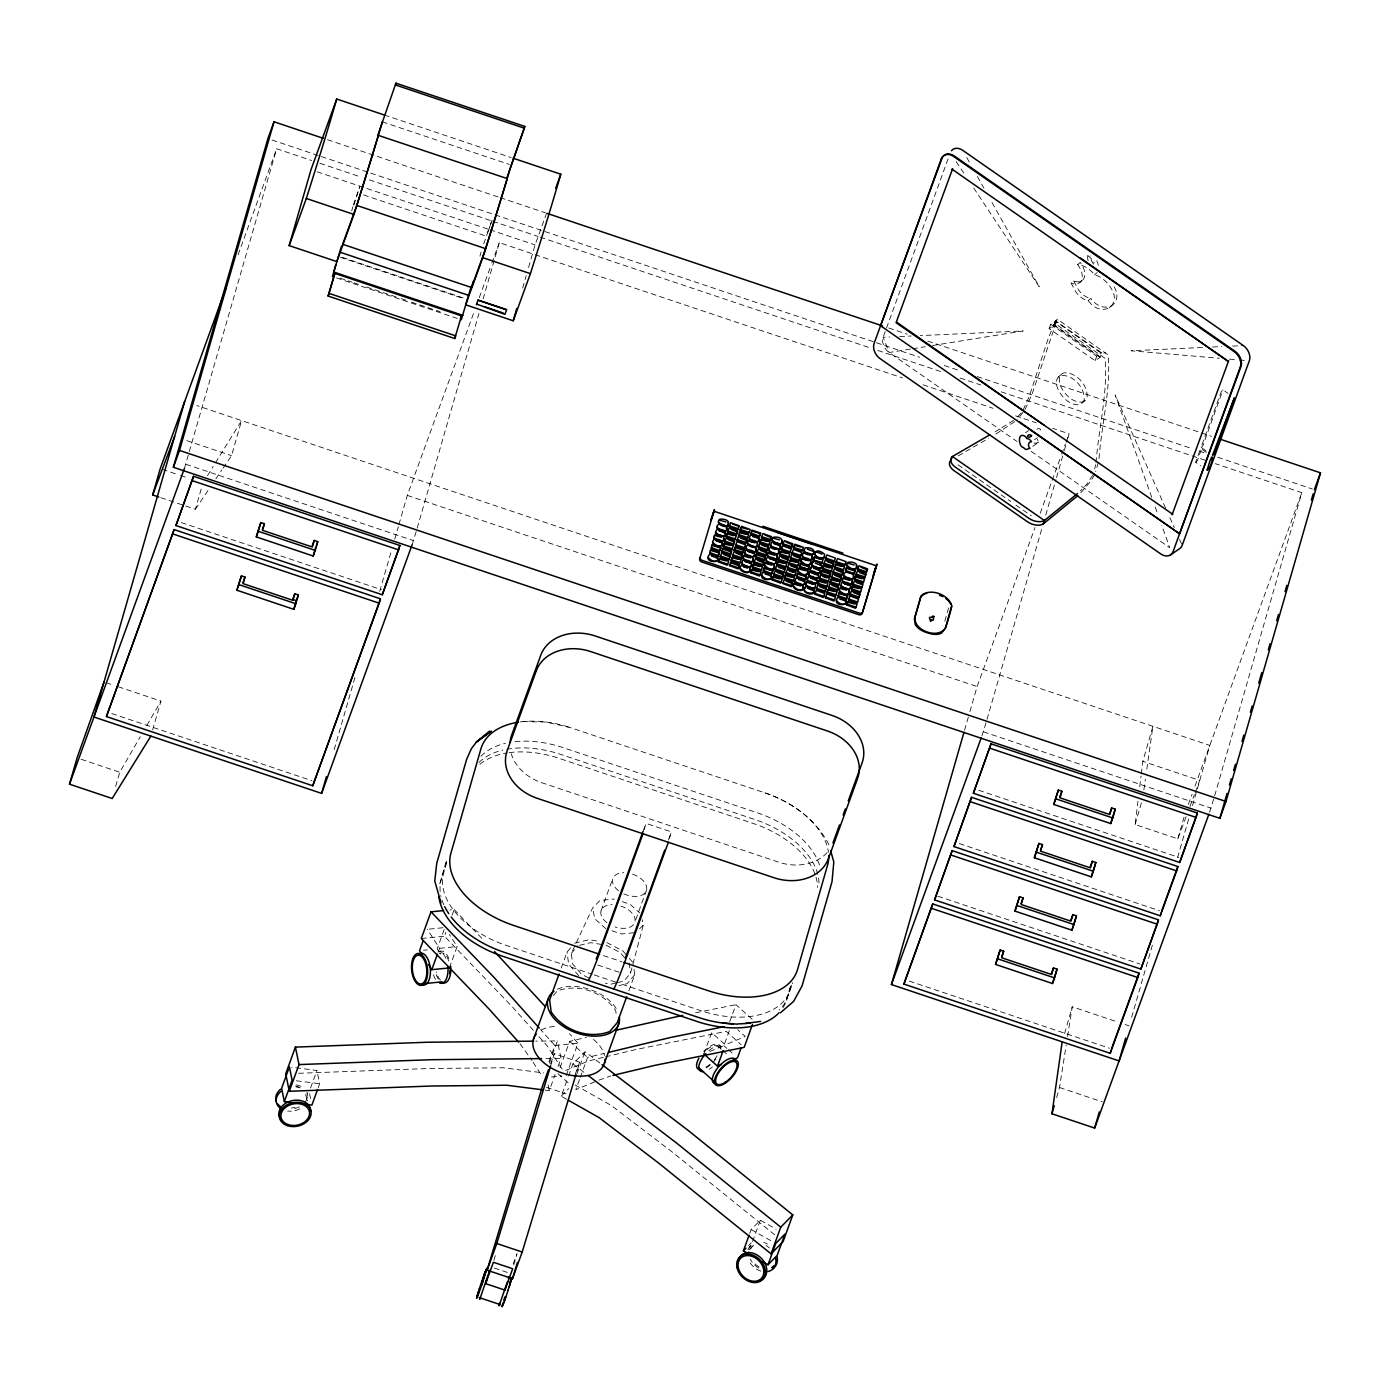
<?xml version="1.0" encoding="UTF-8"?>
<svg xmlns="http://www.w3.org/2000/svg" width="1390" height="1390" viewBox="0 0 1390 1390"><rect width="100%" height="100%" fill="white"/><g stroke="black" fill="none" stroke-linecap="round" stroke-linejoin="round"><path stroke-width="0.75" stroke-dasharray="5 3.75" d="M1206.051 450.933L1201.082 447.163L1221.254 391.65L1222.87 389.843L1227.909 393.318M1186.139 816.695L1177.817 838.848L1135.126 824.531L1137.958 801.37M1139.748 786.618L1141.034 776.089M1141.294 773.987L1142.841 761.355L1152.901 726.31L1146.594 770.755M1095.998 462.575C1098.83 427.964 1107.795 393.005 1105.189 358.377L1054.593 323.175L1048.216 338.448L1029.278 396.376L1023.248 409.737M1143.883 789.798L1145.395 779.217M1099.021 458.561C1101.592 424.124 1111.01 389.374 1108.125 354.884L1057.303 319.214L1055.496 321.333L1101.505 353.338L1105.606 352.817M1056.609 1097.596L1059.51 1087.501L1066.217 1045.019M1067.555 1036.523L1072.246 1006.794L1116.969 1021.789M1094.764 468.882L1095.598 464.677M1098.256 462.557L1095.685 471.523M617.507 982.643L623.884 981.131L630.469 973.348L643.327 924.993L642.215 919.607M184.453 468.361L276.662 148.765L311.655 160.51M115.665 786.375L119.749 772.232L140.338 736.648M160.806 497.672L195.364 509.261L201.759 487.039M152.639 729.924L160.945 701.081L116.221 686.069M223.078 468.152L231.522 455.625L241.599 420.597L214.286 464.642M351.67 210.898L352.852 206.763M353.894 205.234L359.61 186.955M334.191 749.627L355.162 676.687M379.731 591.254L391.129 551.656M394.725 539.146L398.322 526.654M398.913 524.569L407.305 495.396L474.077 311.951M479.915 256.177L481.096 252.059M412.118 544.724L416.6 530.233M417.191 528.148L478.924 313.514M483.112 298.919L499.288 242.659L902.492 377.924M522.675 287.973L526.219 275.672M528.582 267.471L535.063 244.918L547.556 210.568M439.761 883.797L446.346 860.897M446.607 861.053L441.221 879.801A80.307 48.667 20 0 0 440.178 891.459M446.659 862.651L443.671 873.059A80.307 48.667 20 0 0 506.29 945.426L592.262 974.268M493.936 1260.4L495.552 1254.788M513.761 1265.004L516.993 1253.763L512.58 1265.456M644.196 829.622L645.985 823.366L671.353 831.88L668.955 840.203M782.9 1007.837A80.307 48.667 20 0 0 786.41 1000.088L790.007 987.595M790.754 986.031L787.869 996.091A80.307 48.667 20 0 1 779.147 1010.113M791.518 985.18L790.319 989.35A80.307 48.667 20 0 1 700.751 1010.652L620.913 983.877M944.8 621.156L948.866 607.048M964.538 730.306L969.334 713.643M969.942 711.558L977.118 686.556L1034.994 527.574M981.931 735.883L986.414 721.393M987.022 719.308L1042.152 527.592M1045.749 515.082L1055.931 479.654M1056.522 477.569L1063.715 452.567M1064.323 450.482L1067.312 440.074M1067.92 437.989L1069.119 433.819L1052.664 428.294M1064.549 1033.587L1072.246 1006.794M1135.126 824.531L1141.52 802.308M1177.817 838.848L1184.21 816.625M1131.634 1017.324L1153.109 942.611M1177.591 857.491L1188.937 818.05M1192.516 805.609L1209.821 745.405L196.876 405.585M1209.595 812.264L1214.061 797.808M1214.669 795.74L1301.804 492.668L1215.347 463.669M550.579 1066.043L554.297 1053.69L579.665 1062.203L575.947 1074.557M353.442 204.712L359.906 186.295M483.72 243.841L491.626 221.34M238.09 254.752L276.662 148.765M487.734 232.147L492.06 220.246M479.255 297.686L491.139 265.073M491.869 263.04L499.288 242.659M310.578 1087.936L316.937 1070.474L291.518 1067.225M318.258 1087.623L319.665 1083.748L316.937 1070.474M444.209 929.476L437.138 948.884L440.474 954.079M438.128 952.219L439.535 948.345L427.321 929.302M533.343 1030.355L512.25 1006.76L444.435 936.2L445.825 932.377M452.063 915.228L454.148 909.512L449.943 909.946M449.352 967.927L457.119 946.59L449.352 934.462M561.247 968.031L567.068 952.081L570.821 947.632M601.053 910.815L612.677 878.88M548.981 1061.665L554.853 1045.523L540.675 1029.643M549.363 1063.107L557.442 1040.902L535.828 1041.127M550.631 1063.784L554.297 1053.69M643.031 831.463L645.985 823.366M545.036 1090.125L549.276 1090.664L555.149 1074.522M558.085 1066.46L561.039 1058.381L557.442 1040.902M560.118 1067.59L569.657 1041.371L586.319 1037.357M566.251 1075.478L577.997 1043.195L569.483 1033.673M566.634 1099.264L561.212 1096.189L567.832 1078.032M568.562 1076.016L572.958 1063.906L585.016 1051.657L600.358 1063.367M575.251 1074.296L579.665 1062.203M576.937 1073.844L585.016 1051.657M646.489 890.226L634.865 922.161A17.844 10.807 20 0 0 620.948 906.089M579.491 1079.596L575.825 1089.69L597.022 1080.916M580.238 1077.58L587.57 1057.408L604.25 1053.411M668.399 839.977L671.353 831.88M628.888 990.723L634.709 974.772L633.423 964.816M948.102 158.877L883.154 337.266A11.832 8.618 55.8 0 0 889.148 352.504L1017.028 441.481M703.879 1053.95L711.645 1032.614L725.267 1044.811L745.249 1036.523L737.69 1029.747M729.698 1021.806L735.936 1004.657L752.372 1019.374M709.873 1051.466L723.86 1045.68L729.507 1030.146M786.41 1000.088L792.734 982.713M1049.12 328.648L1050.736 324.235L1055.653 320.899L1101.662 352.904L1100.046 357.317L1095.129 360.67L1049.12 328.648L1054.054 325.312L1055.653 320.899M749.749 1233.399L751.156 1229.524L760.313 1220.211L776.124 1229.16M752.546 1241.548L760.313 1220.211M1095.129 360.67L1096.745 356.24L1101.662 352.904M1040.189 513.31L1060.952 456.233M1061.699 454.2L1065.4 444.001M1066.147 441.968L1069.119 433.819M1188.346 804.428L1192.047 794.263M1195 786.115L1301.804 492.668M1189.909 806.617L1194.462 794.541M1195.209 792.526L1199.744 780.433L1142.841 761.355M588.596 977.935L581.541 974.234L572.628 963.93L571.29 953.488L592.592 907.983L600.08 900.425L614.397 899.017M1055.01 323.175L1054.211 324.86L1100.22 356.882L1103.312 356.778M1092.592 475.363L1086.737 484.293L1080.395 490.913M1082.567 402.961L1084.217 399.66C1084.808 387.636 1073.653 374.987 1061.369 375.422A17.74 10.095 48.6 0 0 1058.294 389.999C1062.394 397.696 1070.022 405.533 1079.439 404.716L1085.468 400.337L1087.119 397.036C1087.727 385.013 1076.572 372.364 1064.271 372.798A17.74 10.095 48.5 0 0 1061.196 387.376C1065.313 395.073 1072.924 402.909 1082.341 402.092L1085.468 400.337M1025.09 409.494L1032.162 393.857L1057.303 319.214M1056.053 321.368L1056.8 320.152L1054.61 324.026M1053.325 325.451L1053.967 324.304M1094.417 474.894L1090.82 481.166L1080.412 493.172M146.853 725.424L160.945 701.081M207.475 475.658L213.157 466.467M195.364 509.261L208.622 489.593M215.85 478.872L221.879 469.924M1023.075 412.413L1017.41 419.189M1056.261 321.038L1054.593 323.175M1021.216 412.934L1015.169 419.328M571.29 953.488L577.875 945.721M553.394 995.501L557.164 991.053C578.17 982.939 603.468 992.13 615.735 1010.704L616.517 1016.663M634.709 974.772L627.168 983.651L618.845 985.632M561.212 1096.189L568.736 1088.526M748.619 1245.544L751.243 1242.886M749.558 1246.952L751 1245.492A16.055 12.319 44.5 0 0 748.741 1251.695M749.106 1249.697L752.112 1246.639M639.591 928.781L643.327 924.993M1058.259 377.159L1061.161 374.536M1077.65 264.639L1080.239 262.449A16.246 9.852 49.7 0 1 1084.356 277.392A16.246 9.852 49.7 0 1 1073.74 281.006L1071.151 283.195L1075.964 292.126A15.064 9.139 49.7 0 0 1088.179 300.622A15.064 9.139 49.7 0 0 1100.394 309.119A26.341 15.968 49.7 0 0 1114.328 296.018A20.572 12.475 49.7 0 0 1094.573 274.733A20.572 12.475 49.7 0 0 1077.65 264.639A16.246 9.852 49.7 0 1 1081.785 279.581A16.246 9.852 49.7 0 1 1071.151 283.195M1088.127 260.747A12.545 7.61 49.7 0 1 1087.849 255.673L1090.438 253.466M1079.544 282.691L1082.115 280.502M1094.573 274.733L1097.162 272.527M1088.179 300.622L1090.768 298.433A15.064 9.139 49.7 0 0 1102.982 306.929A26.341 15.968 49.7 0 0 1116.917 293.829A20.572 12.475 49.7 0 0 1112.851 284.689M1109.185 307.729L1111.774 305.539M1014.735 421.639L994.198 435.105M1013.605 420.406L995.292 431.699M1025.473 432.742L1028.478 430.692M1034.455 439.744L1037.479 437.711M1032.753 446.277L1038.764 442.176A4.726 3.458 55.8 0 1 1037.583 439.188M958.231 455.868L988.603 438.302M1038.764 442.176L1035.515 443.288A2.971 2.172 55.8 0 1 1033.917 442.785M565.608 1070.456L588.752 1060.865L603.364 1057.356M598.951 1080.117L610.836 1075.912M605.449 1056.852L636.794 1049.328L726.223 1031.345L741.165 1044.707M574.591 943.185L589.151 939.71L599.003 941.325M579.474 945.339L590.628 942.681L604.181 944.887M615.926 983.025L611.148 984.155L605.328 983.216M695.539 1012.789L735.936 1004.657M1206.416 452.428L1201.377 448.935L1199.761 450.742L1195.661 462.279L1200.63 465.841M910.415 349.081L889.148 352.504L883.154 337.266L889.617 336.971M912.552 348.751L925.306 346.701M932.568 345.519L1023.162 330.959L920.284 335.598M429.284 929.111L442.958 927.738M421.292 938.511L444.435 936.2M439.535 948.345L457.119 946.59M423.464 950.256L427.373 949.856M441.03 951.107L438.232 951.385A16.055 7.958 84.3 0 1 445.929 958.492M554.853 1045.523L577.997 1043.195M551.517 1076.955L562.029 1075.912M633.805 932.76L621.521 933.976L611.739 930.674M523.144 721.584L546.27 722.053L570.439 727.648L764.917 792.873C791.588 801.961 816.26 819.422 829.1 845.085L827.484 842.566M1202.385 347.483L1131.252 350.784L1219.273 358.272M1212.567 347.014L1221.793 346.596M1232.565 346.093L1243.338 345.589M899.677 336.519L911.162 336.015M298.555 1073.306L428.415 1068.528L503.18 1067.763L543.577 1072.924M545.905 1058.537L561.039 1058.381M1229.333 359.124L1236.44 359.732M1239.324 359.975L1245.318 360.496M296.348 1080.777L319.665 1083.748M384.335 115.005L511.155 157.557M382.354 121.851L509.192 164.402M327.467 139.712L498.107 196.963M500.174 197.641L545.401 212.826M888.749 328.005L907.253 334.208M927.808 341.106L1211.541 436.286M272.006 139.99L319.283 155.854M321.333 156.549L368.628 172.412M370.678 173.107L874.397 342.079M876.447 342.774L919.624 357.265M944.297 365.535L960.751 371.043M977.187 376.568L1191.022 448.292M1199.24 451.055L1205.408 453.123M1217.744 457.258L1312.316 488.985M319.891 163.273L361.07 177.086M369.306 179.849L490.757 220.593M492.807 221.271L538.104 236.474M540.154 237.151L869.514 347.656M877.75 350.419L943.636 372.52M960.09 378.045L980.68 384.943M1001.269 391.841L1205.061 460.212M317.146 171.804L487.786 229.055M489.836 229.75L535.063 244.918M363.572 194.948L486.274 236.126M923.064 384.822L992.999 408.278M1015.621 415.871L1036.193 422.769M342.461 257.428L463.131 297.912M340.237 257.237L462.957 298.398M340.011 278.104L352.261 282.205M354.311 282.9L358.394 284.272M366.56 287L399.225 297.964M401.276 298.642L409.442 301.387M411.475 302.082L440.074 311.673M336.536 277.93L457.206 318.397M407.305 495.396L977.118 686.556M186.799 440.63L231.522 455.625M185.93 464.277L413.594 540.658M983.425 731.818L1211.072 808.181M162.265 469.351L178.528 474.807M180.561 475.484L188.692 478.212M181.291 522.553L381.468 589.707M978.699 790.25L1178.894 857.422M959.308 843.574L1159.486 910.728M937.85 896.202L1140.078 964.052M106.057 682.664L114.189 685.392M1125.101 1024.517L1129.167 1025.89M111.773 713.539L311.951 780.711M909.251 981.079L1109.446 1048.234M622.234 901.641L630.07 904.265L639.747 912.952M81.124 759.27L119.749 772.232M1059.51 1087.501L1102.201 1101.818M603.451 955.573L622.06 961.81M597.822 965.06L619.28 972.27M594.312 974.946L618.88 983.182M546.461 1087.275L565.973 1093.826M494.336 1268.045L509.765 1273.223M606.874 942.594L622.981 951.055L626.803 955.469M606.127 945.2L620.218 952.602L624.666 957.762M1201.116 447.511L1202.836 445.756L1222.974 389.895M1195.713 462.418L1197.416 460.663L1201.481 449.005M575.06 1084.965L611.218 1105.415L671.161 1151.198L774.699 1234.806M751.156 1229.524L772.249 1241.444M1054.054 325.312L1100.046 357.317M1050.736 324.235L1096.745 356.24M1031.224 451.368L1169.755 547.747L1161.762 525.351M957.953 464.781L1010.773 501.529M1015.881 505.091L1031.258 515.777M572.958 1063.906L584.895 1073.028M723.86 1045.68L726.883 1048.39M728.395 1049.745L734.459 1055.166M719.429 1045.124L721.584 1047.052M718.248 1046.427L721.236 1049.102M722.731 1050.44L728.707 1055.792M569.657 1041.371L587.57 1057.408M557.911 1073.636L569.848 1084.339M605.849 928.711L594.798 918.79L592.592 907.983M454.148 909.512L484.085 940.665M538.955 1036.662L547.399 1046.097L562.915 1070.3M520.034 1043.699L532.005 1060.518M629.34 958.422L633.162 962.836M578.779 975.78L568.597 964L567.068 952.081M956.164 161.605L964.538 174.219M973.73 188.067L1039.251 286.757L991.035 200.803M533.117 1062.255L541.996 1076.069M966.762 157.539L970.064 163.429M977.396 176.513L983.877 188.067M1073.74 281.006L1078.553 289.919A15.064 9.139 49.7 0 0 1090.768 298.433M1165.567 508.045L1115.18 394.969L1152.536 499.531M1169.841 517.619L1174.272 527.574M1179.537 539.372L1182.178 545.314M1155.212 507.003L1158.113 515.151M548.077 1084.843L549.276 1090.664M309.57 1093.704L311.117 1101.297M306.738 1099.021L305.539 1093.183A14.456 10.773 -11.6 0 1 305.974 1095.963M629.131 962.905L630.469 973.348M760.938 1271.138A16.055 12.319 44.5 0 1 748.863 1260.556M747.959 1249.801A16.055 12.319 44.5 0 1 751.973 1244.832M765.994 1245.527A16.055 12.319 44.5 0 1 769.382 1247.942M758.697 1268.062A16.055 12.319 44.5 0 1 750.322 1259.079M763.753 1242.469A16.055 12.319 44.5 0 1 767.436 1244.05M759.044 1266.95A14.456 11.085 44.5 0 1 753.415 1262.033M750.67 1249.193A14.456 11.085 44.5 0 1 754.284 1244.728M708.883 1050.684A16.055 7.054 -48.2 0 1 722.435 1048.807M712.41 1066.894A16.055 7.054 -48.2 0 1 709.3 1069.205M703.722 1051.622A16.055 7.054 -48.2 0 1 720.35 1049.311M715.92 1058.885A16.055 7.054 -48.2 0 1 713.244 1062.099M710.255 1064.966A16.055 7.054 -48.2 0 1 704.122 1068.875M706.815 1049.711A14.456 6.342 -48.2 0 1 719.03 1048.008M717.032 1055.809A14.456 6.342 -48.2 0 1 712.688 1061.717M709.995 1064.288A14.456 6.342 -48.2 0 1 704.469 1067.815M438.354 979.081A16.055 7.958 84.3 0 1 435.557 972.183M439.032 951.907A16.055 7.958 84.3 0 1 449.908 961.967M435.574 979.359A16.055 7.958 84.3 0 1 432.777 972.461M440.491 980.141A14.456 7.159 84.3 0 1 436.252 971.836M439.379 953.592A14.456 7.159 84.3 0 1 449.161 962.644M305.279 1101.923A16.055 11.971 -11.6 0 0 307.068 1092.627L307.503 1094.729A16.055 11.971 -11.6 0 1 307.364 1100.984M299.371 1106.805A16.055 11.971 -11.6 0 1 291.379 1109.029M296.001 1084.93A16.055 11.971 -11.6 0 1 303.072 1087.519M299.806 1108.907A16.055 11.971 -11.6 0 1 287.695 1111.044M296.435 1087.032A16.055 11.971 -11.6 0 1 300.24 1087.936M295.132 1107.309A14.456 10.773 -11.6 0 1 291.413 1107.952M295.584 1086.268A14.456 10.773 -11.6 0 1 299.006 1087.084M557.425 989.228A37.478 22.709 20 0 1 617.369 1010.652M541.283 1030.042A37.478 22.709 20 0 1 556.591 1026.393M593.495 1039.442A37.478 22.709 20 0 1 604.546 1055.549M443.792 904.786A80.307 48.667 20 0 1 440.769 895.525M520.346 721.914A80.307 48.667 20 0 1 570.439 727.648M479.029 762.485A80.307 48.667 20 0 1 502.954 750.061M506.69 749.279A80.307 48.667 20 0 1 560.709 754.388L755.17 819.631A80.307 48.667 20 0 1 818.971 884.353M764.917 792.873A80.307 48.667 20 0 1 828.423 852.261M480.94 756.299A80.307 48.667 20 0 1 505.404 743.32M515.064 741.669A80.307 48.667 20 0 1 563.159 747.646L757.62 812.889A80.307 48.667 20 0 1 819.909 866.387M632.572 874.154A17.844 10.807 20 0 1 646.176 891.112A17.844 10.807 20 0 1 623.693 893.822M618.533 890.729A17.844 10.807 20 0 1 623.728 872.712M633.527 924.663A17.844 10.807 20 0 1 614.971 926.904M606.909 922.665A17.844 10.807 20 0 1 612.104 904.647M479.863 764.361A80.307 48.667 20 0 1 507.176 752.946M509.14 752.668A80.307 48.667 20 0 1 559.249 758.401L753.71 823.627A80.307 48.667 20 0 1 815.374 875.127M816 877.125A80.307 48.667 20 0 1 817.529 887.463M827.137 852.574A44.619 35.462 16 0 1 778.539 862.13L541.787 782.709A44.619 35.462 16 0 1 511.259 753.762M1087.849 255.673A12.545 7.61 49.7 0 1 1094.156 262.918M1096.727 260.712A12.545 7.61 49.7 0 1 1098.343 266.202M1093.53 264.083A12.545 7.61 49.7 0 1 1090.229 255.864M1036.992 429.354A3.388 2.467 55.8 0 1 1040.589 429.423A4.639 3.388 55.8 0 1 1038.521 430.969"/><path stroke-width="1.5" d="M873.198 575.043L874.744 571.203M708.24 557.616C717.866 567.867 723.843 553.515 709.334 554.558C701.481 565.469 731.192 561.63 711.437 556.017M709.786 552.542L718.369 555.687L719.603 552.612L710.638 549.606L709.682 553.654L717.796 556.434L719.134 552.959L710.394 550.284M711.28 547.573L719.864 550.718L721.097 547.643L712.132 544.637L711.176 548.668L719.273 551.448L720.628 547.973L711.889 545.314M712.827 542.395C722.435 552.56 728.395 538.069 713.921 539.233C706.242 550.475 735.571 545.87 716.024 540.675M714.251 537.548C723.565 547.486 730.063 534.09 715.485 534.472C708.309 539.824 726.014 546.009 723.478 537.982M715.798 532.37C725.18 542.76 731.453 528.217 717.17 529.295C708.361 539.859 739.028 536.731 718.995 530.772M717.292 527.383C727.057 537.548 732.739 523.37 718.665 524.308C710.985 529.555 729.489 535.828 726.362 527.766M718.839 522.206C728.603 532.544 734.354 517.914 719.812 519.217C713.174 524.499 730.532 530.685 728.065 522.64M718.873 561.282L727.856 564.184M720.437 556L729.403 559.006M721.931 551.031L730.897 554.037M723.478 545.853L732.443 548.859M724.902 541.11L733.851 544.116M726.431 536.036L735.414 538.938M727.926 531.067L736.891 533.968M729.472 525.889L738.455 528.791M729.959 556.973L723.634 554.401M729.75 564.931L738.733 567.832M731.453 551.986L722.487 548.981M731.296 559.753L740.279 562.655M732.791 554.784L741.756 557.685M734.407 542.083L728.082 539.511M734.354 549.502L743.32 552.508M735.762 544.758L744.727 547.764M737.447 531.918L731.123 529.364M737.308 539.581L746.274 542.587M738.802 534.611L747.768 537.617M740.349 529.538L749.314 532.44M739.272 565.799L730.358 562.689M740.401 568.406C749.749 578.605 756.073 564.566 741.774 565.33C734.111 570.56 752.598 576.85 749.488 568.771M742.312 555.635L735.988 553.081M741.947 563.228C751.712 573.705 757.376 558.728 743.042 560.17C735.692 572.072 764.413 566.251 745.144 561.612M743.859 550.457L734.91 547.452M743.442 558.241C753.05 568.51 759.044 554.141 744.536 555.183C737.743 560.726 755.204 566.634 752.668 558.676M744.988 553.064C754.753 563.558 760.417 548.581 746.082 550.006C738.542 561.612 767.541 556.295 748.185 551.465M746.83 540.554L740.505 537.982M746.395 548.442C755.952 558.415 762.172 544.359 747.386 545.332C740.783 551.152 758.593 556.469 755.482 548.702M747.942 543.264C757.706 553.498 763.457 538.747 748.932 540.154C742.434 545.836 759.722 551.43 757.185 543.594M749.436 538.278C758.853 547.99 765.351 534.698 750.426 535.185C743.528 547.191 771.763 541.04 752.65 536.575M751 532.995L759.583 536.262L760.799 533.187L751.886 530.077L750.878 534.212L758.992 536.992L760.347 533.517L751.556 530.963M751.139 572.002L760.104 575.008M752.685 566.929L761.651 569.831M754.179 561.838L763.145 564.844M755.743 556.66L764.691 559.666M757.15 551.934L766.116 554.94M758.697 546.757L767.662 549.762M760.174 541.891L769.157 544.776M761.72 536.714L770.703 539.598M761.789 575.564C771.641 585.937 777.184 571.221 762.763 572.576C755.674 584.217 784.325 578.866 764.986 573.966M763.701 562.811L757.376 560.24M763.336 570.386L771.919 573.653L773.153 570.578L764.239 567.468L763.232 571.62L771.328 574.4L772.562 570.838L763.892 568.354M765.247 557.633L756.282 554.627M764.83 565.417C774.595 575.582 780.276 561.404 766.203 562.342C758.54 567.554 777.01 573.896 773.9 565.782M766.672 552.89L760.347 550.336M766.359 560.344C776.002 570.526 782.066 555.896 767.35 557.234C760.278 568.944 788.773 563.263 769.574 558.641M767.784 555.618C777.288 565.574 783.474 551.691 768.896 552.456C761.963 558.154 779.981 563.732 776.871 555.878M769.33 550.44C778.886 560.57 784.985 546.166 770.442 547.278C763.51 552.977 781.528 558.554 778.417 550.701M771.259 537.565L764.934 534.994M770.824 545.453C780.329 555.409 786.497 541.527 771.919 542.291C764.413 553.828 793.481 548.772 774.022 543.751M772.388 540.171C781.667 550.544 788.008 536.14 773.9 537.131C766.29 541.509 782.848 548.998 781.91 541.023M772.406 579.126L781.371 582.132M773.952 573.948L782.918 576.954M775.429 569.083L784.394 571.985M776.993 563.801L785.958 566.807M778.4 559.058L787.366 562.064M779.964 553.88L788.912 556.886M781.441 548.911L790.406 551.917M782.987 543.837L791.952 546.739M783.474 574.921L777.149 572.35M783.039 582.81L792.005 585.711M784.586 577.528L793.551 580.534M786.08 572.541L795.045 575.547M787.922 560.031L781.597 557.459M787.626 567.363L796.592 570.369M789.034 562.741L798.016 565.643M790.58 557.564L799.563 560.465M792.509 544.689L786.184 542.135M792.074 552.595L801.057 555.479M793.62 547.417L802.603 550.301M792.561 583.661L786.236 581.107M793.655 586.267C803.403 596.744 809.084 581.767 794.75 583.209C787.852 588.891 805.835 594.503 802.725 586.632M795.202 581.09C804.949 591.41 810.77 576.78 796.192 578.084C788.929 589.482 817.824 584.512 798.399 579.491M797.148 568.336L790.823 565.765M796.678 576.225L805.279 579.369L806.495 576.294L797.53 573.288L796.574 577.337L804.688 580.099L806.026 576.624L797.304 573.966M798.225 571.047C807.781 581.159 813.897 566.773 799.337 567.885C792.404 573.584 810.422 579.161 807.312 571.307M800.119 558.415L793.794 555.861M799.65 566.303L808.233 569.448L809.466 566.373L800.501 563.367L799.545 567.415L807.659 570.195L808.997 566.72L800.206 564.149M801.213 561.021C810.839 571.307 816.764 556.886 802.308 557.963C795.497 563.523 812.976 569.379 810.422 561.456M802.69 556.035C812.368 566.495 818.241 551.587 803.785 552.994C796.957 558.554 814.453 564.427 811.916 556.469M804.254 550.857C813.862 561.126 819.839 546.774 805.349 547.816C797.634 558.936 827.12 554.732 807.451 549.259M813.81 590.802L807.486 588.231M815.044 593.443L824.009 596.449M816.851 580.638L810.526 578.084M816.573 588.37L825.556 591.271M818.397 575.46L810.127 572.246M818.067 583.383L827.033 586.285M819.822 570.734L813.497 568.163M819.614 578.205L828.596 581.107M821.368 565.556L815.044 562.985M821.038 573.479L830.004 576.381M822.602 568.197L831.55 571.203M824.079 563.211L833.044 566.216M825.625 558.033L834.591 561.039M826.112 589.221L819.787 586.649M825.677 597.109L834.643 600.011M827.224 591.932L836.189 594.833M828.718 586.858L837.683 589.864M830.56 574.331L821.594 571.325M830.264 581.68L839.23 584.686M831.689 576.937L840.655 579.943M833.6 564.184L827.276 561.612M833.218 571.863L842.201 574.765M834.712 566.894L843.695 569.796M836.259 561.716L845.242 564.618M836.537 600.758C846.145 610.749 852.261 596.675 837.527 597.648C830.456 609.359 858.951 603.677 839.751 599.055M838.24 587.814L831.915 585.26M838.083 595.58L846.684 598.743L847.917 595.667L838.952 592.661L837.996 596.692L846.093 599.472L847.448 595.997L838.657 593.426M839.577 590.611C849.29 600.341 855.18 586.893 840.828 587.414C833.618 592.8 851.358 598.968 848.803 590.941M841.211 577.91L834.886 575.338M841.141 585.312C851.062 595.893 856.466 580.603 842.114 582.323C835.06 594.034 863.52 588.3 844.338 583.713M842.757 572.732L836.433 570.161M842.566 580.586C852.279 591.063 858.03 576.12 843.661 577.528C836.763 583.227 854.728 588.821 851.636 580.951M844.112 575.408C853.877 585.572 859.559 571.394 845.485 572.332C837.822 577.545 856.292 583.887 853.182 575.773M845.606 570.421L854.172 573.688L855.406 570.612L846.441 567.606L845.485 571.655L853.582 574.435L854.937 570.96L846.197 568.284M847.153 565.244C856.796 575.703 862.738 560.795 848.247 562.203C841.298 567.919 859.35 573.462 856.223 565.626M847.205 604.216L856.153 607.221M848.751 599.038L857.717 602.044M850.228 594.069L859.194 597.074M851.792 588.891L860.757 591.897M853.199 584.269L862.165 587.153M854.746 578.97L863.711 581.976M856.223 574.105L865.206 577.006M857.786 568.823L866.752 571.829M859.75 595.042L853.425 592.47M865.761 574.974L859.437 572.402M867.308 569.796L860.983 567.224M951.524 606.353L945.426 628.211L941.325 633.249A14.786 8.948 20 0 1 932.047 634.066A26.844 16.263 20 0 1 922.456 630.869A14.786 8.948 20 0 1 915.263 624.614L914.411 618.95L920.597 597.074L924.02 594.19A14.786 8.948 20 0 1 926.713 593.374M1208.848 814.297L1094.642 1128.089L1051.952 1113.772L1062.169 1041.822M477.274 1295.897L477.083 1296.853L477.639 1295.984M479.863 1298.243L479.776 1299.337L489.697 1270.199M486.135 1270.669L486.326 1269.713L485.77 1270.582M502.172 1305.731L502.103 1306.826L503.701 1302.743M524.343 128.193L524.777 126.403L395.942 83.174L395.49 84.964L524.343 128.193L506.707 178.372M477.76 1294.09L476.596 1298.277L478.334 1294.229M485.631 1272.476L486.865 1268.114L485.058 1272.336M499.688 1302.691L499.062 1305.801L507.576 1281.51M508.427 1278.678L508.966 1276.663M503.128 1302.604L502.45 1305.366L503.006 1304.498M512.024 1277.688L508.132 1290.111M150.867 736.109L112.19 798.503L69.5 784.186L77.058 757.915L104.024 681.986M158.773 496.995L152.674 494.944L160.232 468.673L226.222 287.365M184.679 401.502L93.947 717.014L321.611 793.395L412.118 544.724M1219.76 439.049L1320.5 472.843L1225.997 801.491L1219.864 818.328L173.368 467.266L267.888 138.618L274.021 121.781L323.349 138.34M173.368 467.266L179.501 450.43L274.021 121.781M106.422 716.562L174.132 529.59L380.46 598.812L379.192 603.191L312.75 785.767L106.422 716.562L174.132 529.59M175.939 525.559L193.54 476.284L399.868 545.488L398.6 549.867L382.267 594.764L175.939 525.559L193.54 476.284M382.354 121.851L381.468 124.909A284.029 9.469 -71.5 0 1 353.946 214.442L336.78 261.581L289.172 245.613L310.995 169.736L336.728 99.038L384.335 115.005M236.891 590.246L241.443 575.877L245.005 577.076L243.111 583.644L292.925 600.341L294.802 593.773L298.363 594.972L295.844 603.729L293.811 609.341L236.891 590.246L241.443 575.877M256.299 536.922L260.851 522.553L264.413 523.752L262.519 530.32L312.333 547.017L314.209 540.449L317.771 541.648L315.252 550.405L313.219 556.017L256.299 536.922L260.851 522.553M333.6 272.544L335.894 264.552M332.436 276.558L341.575 245.943M328.127 296.053L334.851 273.396L461.463 315.86L454.739 338.517L328.127 296.053L334.851 273.396M293.811 609.341L296.331 600.584L292.769 599.385L294.802 593.773M313.219 556.017L315.721 547.26M312.75 785.767L380.46 598.812M321.611 793.395L326.407 776.715M382.267 594.764L399.868 545.488M461.289 319.769L471.019 287.105M471.505 287.504L485.649 248.671L507.228 178.598L378.375 135.369L356.796 205.442L342.67 244.275L471.505 287.504L473.278 281.336M476.388 304.757L478.021 300.136L506.586 309.727L504.952 314.349L476.579 304.062M478.021 300.136L506.586 309.727M524.777 126.403L510.304 168.138A284.029 9.469 -71.5 0 1 482.782 257.671L465.633 304.81L513.24 320.777L516.785 308.476M485.631 1283.63L493.398 1262.276L512.684 1268.74L504.9 1290.094L485.631 1283.63L486.709 1279.877M874.883 569.57L876.934 564.045L862.095 613.581A2.954 2.102 20.5 0 1 858.69 614.658L701.828 562.029A2.954 2.102 20.5 0 1 699.639 559.075L714.477 509.557L710.724 520.764L714.06 511.259L876.482 565.852L862.669 612.017A2.954 2.102 20.5 0 1 859.263 613.094L702.419 560.483A2.954 2.102 20.5 0 1 700.212 557.529M504.9 1290.094L505.995 1286.341M1125.657 1038.087L1119.089 1060.918L891.424 984.554L963.948 732.391M903.9 984.085L932.742 903.934L1139.053 973.156L1137.802 977.535L1110.228 1053.307L903.9 984.085L932.742 903.934M934.549 899.903L952.15 850.628L1158.461 919.832L1157.21 924.211L1140.86 969.108L934.549 899.903L952.15 850.628M953.957 846.58L971.558 797.304L1177.869 866.526L1176.618 870.904L1160.268 915.802L953.957 846.58L971.558 797.304M973.365 793.273L991.035 743.806L1197.346 813.028L1196.078 817.407L1179.676 862.478L973.365 793.273L991.035 743.806M995.553 964.417L1000.122 950.048L1003.684 951.229L1001.79 957.797L1051.587 974.512L1053.481 967.944L1057.043 969.143L1054.524 977.9L1052.473 983.512L995.553 964.417L1000.122 950.048M1014.961 911.093L1019.53 896.724L1023.092 897.923L1021.198 904.49L1070.995 921.188L1072.889 914.62L1076.451 915.819L1073.931 924.576L1071.881 930.188L1014.961 911.093L1019.53 896.724M1034.369 857.769L1038.938 843.4L1042.483 844.599L1040.606 851.167L1090.403 867.881L1092.297 861.314L1095.841 862.495L1093.322 871.252L1091.289 876.864L1034.369 857.769L1038.938 843.4M1053.776 804.462L1058.346 790.093L1061.89 791.275L1060.014 797.843L1109.811 814.557L1111.705 807.99L1115.249 809.189L1112.73 817.946L1110.697 823.558L1053.776 804.462L1058.346 790.093M1052.473 983.512L1057.043 969.143M1071.881 930.188L1076.451 915.819M1091.289 876.864L1095.841 862.495M1110.697 823.558L1115.249 809.189M1051.952 1113.772L1054.28 1105.693M1110.228 1053.307L1111.062 1050.388M1094.642 1128.089L1099.299 1111.931M1140.86 969.108L1158.461 919.832M1160.268 915.802L1161.119 912.882M1179.676 862.478L1197.346 813.028M1219.864 818.328L1227.04 793.377M1229.438 785.055L1231.227 778.817M1233.625 770.494L1235.415 764.257M1242 741.374L1243.789 735.136M1250.374 712.253L1252.164 706.016M1258.749 683.133L1261.738 672.725M1268.306 649.842L1270.112 643.605M1276.68 620.722L1278.487 614.484M1285.055 591.601L1286.862 585.364M1311.378 500.087L1313.168 493.85M477.361 1295.202L478.525 1291.536M484.867 1275.03L486.1 1271.19M550.579 1066.043L496.821 1243.511L487.108 1270.199L512.476 1278.696L522.188 1252.025L575.947 1074.557M487.108 1270.199L542.552 1085.972L548.424 1069.831M512.476 1278.696L517.428 1262.433M873.598 573.549L874.397 571.012M876.517 565.765L875.231 569.744M478.212 1292.37L479.498 1288.426M483.894 1278.14L485.249 1274.022M503.892 1300.05L504.865 1296.94M509.261 1286.653L511.676 1278.227L511.138 1279.095M479.289 1288.912L480.627 1284.968M484.172 1277.48L480.262 1289.138M480.54 1285.055L481.878 1281.094M481.583 1285.316L482.921 1281.337M508.288 1289.851L504.396 1301.075M481.826 1281.389L483.199 1277.254M377.871 135.143L395.942 83.174M483.025 1277.931L484.432 1273.831M479.029 1292.561L480.384 1288.634M505.734 1297.148L503.371 1303.872M69.5 784.186L184.453 468.361M289.172 245.613L306.321 198.475A284.029 9.469 -71.5 0 0 336.728 99.038M242.972 582.688L245.005 577.076M262.38 529.364L264.413 523.752M312.177 546.061L314.209 540.449M297.008 598.708L298.363 594.972M316.416 545.384L317.771 541.648M460.49 318.519L461.463 315.86M454.739 338.517L455.694 335.859L329.1 293.394M555.653 188.345L560.795 174.202L513.188 158.234M513.24 320.777L530.407 273.639A284.029 9.469 -71.5 0 0 560.795 174.202M533.673 1041.145L427.738 1042.222L295.427 1047.104L285.714 1073.792L289.294 1091.272L432.012 1086.007L506.759 1085.243L542.899 1089.847M284.342 1101.575L292.108 1080.239L289.398 1066.947L281.614 1088.301L284.342 1101.575L290.701 1102.392M289.294 1091.272L299.006 1064.584L295.427 1047.104M317.546 1089.569L311.899 1105.085L305.539 1104.285M443.618 910.572L431.004 911.84L421.292 938.511L489.106 1009.071L518.626 1042.118M423.081 940.943L419.554 950.638L421.778 954.113M449.352 967.927L431.769 969.681L437.416 954.165M533.395 1039.373L547.955 999.358M559.075 974.008L549.641 999.931L551.17 1011.868C563.437 1030.442 588.735 1039.633 609.758 1031.519L617.282 1022.623L626.716 996.7M643.031 831.463L604.72 936.756A75.703 2.519 -71.5 0 1 596.188 958.961M642.997 833.774L601.714 947.163A93.547 3.11 -71.5 0 1 588.37 980.541M664.715 850.107L630.07 945.269A75.703 2.519 -71.5 0 1 625.239 958.266M668.347 842.288L627.081 955.677A93.547 3.11 -71.5 0 1 613.737 989.055M604.407 1063.194L618.967 1023.179M952.636 168.694L896.081 322.689L1172.76 514.283M703.879 1053.95L717.501 1066.147L723.148 1050.631M951.49 459.082L951.142 460.038A11.85 7.176 20 0 0 954.079 470.689L1027.697 521.91A11.85 7.176 20 0 0 1043.143 524.047L1077.823 495.639M951.855 458.109L952.428 456.511L989.75 434.862M741.009 1048.164L737.482 1057.877L733.486 1059.527M752.476 1024.517L744.154 1047.382L654.707 1065.383L612.938 1075.408M832.94 842.966L839.491 824.948M843.139 814.957L845.328 808.945M848.23 800.935L862.078 762.919A44.619 35.462 16 0 0 831.932 715.398L595.198 635.977A44.619 35.462 16 0 0 540.797 655.142L511.659 735.188A44.619 35.462 16 0 0 510.06 742.434M746.899 1252.859L743.389 1250.861L749.036 1235.345M568.441 1100.289L599.159 1117.664L659.121 1163.447L771.05 1253.85L780.763 1227.161L792.804 1214.912L689.023 1131.095L602.061 1064.67M767.992 1264.778L775.759 1243.442L784.898 1234.129L777.132 1255.465L767.992 1264.778L762.71 1261.79M1043.143 524.047L1044.429 520.52L1077.476 493.554M792.804 1214.912L783.109 1241.583L771.05 1253.85M891.424 984.554L981.201 737.934M1001.634 956.841L1003.684 951.229M1021.042 903.535L1023.092 897.923M1040.45 850.211L1042.483 844.599M1059.858 796.887L1061.89 791.275M1172.1 514.734L1228.656 360.722M1051.431 973.556L1053.481 967.944M1070.839 920.232L1072.889 914.62M1090.246 866.926L1092.297 861.314M1109.654 813.602L1111.705 807.99M1314.367 489.68L1320.5 472.843M1111.479 1048.929L1139.053 973.156M1161.536 911.423L1177.869 866.526M713.452 512.91L714.026 511.346M484.12 1274.856L485.457 1271.051M478.004 1295.358L479.272 1291.71M509.487 1283.37L510.425 1280.85M152.674 494.944L174.601 436.53M930.292 620.913L930.64 619.957A2.571 2.05 21.2 0 1 929.615 617.316L933.576 617.612L933.402 619.957A2.571 2.05 21.1 0 1 931.804 620.357L930.64 619.957M930.866 621.104L931.231 620.166M510.825 1279.547L511.624 1277.601M719.395 520.173L725.962 521.928M714.808 535.497L721.375 537.252M727.005 533.899L733.555 535.654M724.034 543.803L730.601 545.558M719.447 559.145L726.014 560.9M740.905 527.383L747.472 529.138M739.358 532.561L745.926 534.316M731.87 557.616L738.42 559.371M748.515 541.11L755.083 542.865M743.997 556.209L750.565 557.963M760.747 539.737L767.315 541.492M753.241 564.774L759.809 566.547M751.695 569.952L758.262 571.724M772.944 538.121L779.495 539.893M768.34 553.463L774.908 555.218M765.386 563.367L771.937 565.139M780.502 551.847L787.07 553.602M777.549 561.751L784.099 563.506M772.962 577.093L779.512 578.848M794.194 545.262L800.762 547.017M789.607 560.587L796.157 562.342M785.142 575.477L791.709 577.232M801.769 558.971L808.32 560.726M798.798 568.892L805.366 570.647M794.211 584.217L800.779 585.972M823.801 557.529C810.822 559.857 813.081 544.48 824.618 554.28C823.453 568.632 804.741 545.714 822.011 554.141M822.307 562.62L813.636 560.135L814.714 556.539L822.967 559.353L822.011 563.402L813.046 560.5L814.279 557.303L820.465 559.319M820.812 567.589C807.312 569.952 810.596 554.593 821.49 564.323C824.183 573.114 806.356 566.842 813.081 562.324M819.266 572.767C805.714 575.408 809.084 559.631 819.944 569.5C822.672 578.292 804.741 572.072 811.534 567.502M823.141 566.147L829.708 567.902M817.841 577.51C804.184 579.422 807.799 564.722 818.519 574.244C821.351 582.514 804.202 577.84 809.692 572.228M816.295 582.688C802.673 584.999 806.217 569.57 817.059 579.526C819.37 588.318 801.891 581.819 808.563 577.423M814.818 587.657C801.04 590.385 804.81 574.348 815.582 584.495C814.731 598.551 795.514 576.103 812.959 584.373M818.623 581.246L825.191 583.001M813.254 592.835C799.441 595.302 803.281 579.682 814.019 589.673C816.347 598.43 798.798 592.071 805.54 587.57M835.286 564.74L841.836 566.495M830.82 579.63L837.388 581.385M827.78 589.794L834.347 591.549M847.709 563.211L854.259 564.966M843.105 578.535L849.672 580.308M840.151 588.457L846.701 590.211M855.302 576.937L861.87 578.692M852.331 586.841L858.898 588.613M847.744 602.183L854.311 603.938M743.389 1250.861L746.013 1248.203M489.454 731.14L476.301 742.104L471.349 748.776L466.675 759.201L436.738 863.294L434.757 881.034L441.012 902.84M780.468 1012.789L793.603 1001.426L802.082 985.84L832.002 881.764L833.809 862.026L830.664 850.732M896.741 322.237L1044.237 425.288M1179.571 533.777L1240.957 366.526A11.832 8.618 55.8 0 0 1234.98 351.288L954.357 156.045A11.832 8.618 55.8 0 0 941.933 158.477L880.565 325.729L1179.571 533.777L1019.739 422.091M1170.293 555.027L1179.328 548.876A11.832 8.618 55.8 0 0 1182.178 545.314L1249.315 360.827A11.832 8.618 55.8 0 0 1243.338 345.589L962.731 150.346A11.832 8.618 55.8 0 0 951.455 150.711M717.501 1066.147L721.497 1064.497M615.509 1030.355L682.785 1015.36M608.42 1052.404L670.936 1037.392L724.086 1026.689M760.625 1021.407L745.596 1023.457M425.305 983.512L442.142 981.827M299.006 1064.584L431.334 1059.701L541.579 1058.589M722.47 1022.988L737.221 1024.152M842.983 553.151L762.797 526.254M547.452 213.504L882.581 325.938M356.796 205.442L485.649 248.671M306.321 198.475L353.946 214.442M482.782 257.671L530.407 273.639M339.803 252.129L468.656 295.358M484.745 306.808L503.111 312.976M334.052 272.127L462.887 315.356M777.705 532.561L812.368 544.185M732.686 524.186L738.559 526.15M761.894 545.158L767.784 547.121M856.396 582.549L862.286 584.53M822.828 576.503L826.737 577.823M778.626 567.381L784.516 569.344M789.277 570.943L793.203 572.263M743.598 566.79L747.525 568.11M179.501 450.43L1225.997 801.491M192.289 480.662L398.6 549.867M989.767 748.185L1196.078 817.407M258.332 531.31L315.252 550.405M1055.827 798.85L1112.73 817.946M172.881 533.968L379.192 603.191M970.29 801.683L1176.618 870.904M238.941 584.634L295.844 603.729M1036.419 852.157L1093.322 871.252M950.899 855.006L1157.21 924.211M1017.011 905.481L1073.931 924.576M931.491 908.313L1137.802 977.535M997.603 958.805L1054.524 977.9M599.542 954.252L513.57 925.41A80.307 48.667 20 0 1 450.951 853.043L480.888 748.949A80.307 48.667 20 0 1 518.366 722.192M623.884 962.419L708.031 990.653A80.307 48.667 20 0 0 797.599 969.334L827.536 865.24A80.307 48.667 20 0 0 828.701 855.597M496.821 1243.511L522.188 1252.025M479.029 1297.513L500.487 1304.706M951.959 169.146L1227.978 361.192L1080.534 258.106M588.318 1075.634L676.982 1143.362L780.763 1227.161M698.562 1067.572L713.487 1080.934M494.562 951.577L545.384 1006.69M431.004 911.84L493.884 977.257L539.25 1028.061M428.433 964.486L431.769 969.681M950.795 604.25L950.013 603.017A14.786 8.948 20 0 0 945.791 598.499M738.802 1259.114A16.055 12.319 44.5 0 1 761.737 1258.715A16.055 12.319 44.5 0 1 759.044 1280.798M775.637 1258.228A16.055 12.319 44.5 0 1 768.183 1271.485M777.08 1256.751A16.055 12.319 44.5 0 1 772.718 1268.757M773.83 1265.665A14.456 11.085 44.5 0 1 771.659 1267.576M714.929 1083.679A16.055 7.054 -48.2 0 1 719.499 1065.748A16.055 7.054 -48.2 0 1 736.057 1060.987M703.548 1071.568A16.055 7.054 -48.2 0 1 698.788 1066.339A16.055 7.054 -48.2 0 1 705.877 1053.551M701.394 1069.657A16.055 7.054 -48.2 0 1 698.892 1058.19M450.621 966.067A16.055 7.958 84.3 0 1 442.333 982.765M447.841 966.345A16.055 7.958 84.3 0 1 439.553 983.043M418.668 953.957A16.055 7.958 84.3 0 1 430.257 968.1A16.055 7.958 84.3 0 1 421.969 984.798M449.96 970.081A14.456 7.159 84.3 0 1 449.63 973.643M280.189 1106.353A16.055 11.971 -11.6 0 1 277.722 1104.042M276.193 1101.245A16.055 11.971 -11.6 0 1 280.572 1089.239M280.624 1108.456A16.055 11.971 -11.6 0 1 280.988 1091.341M280.884 1119.419A16.055 11.971 -11.6 0 1 290.927 1100.949A16.055 11.971 -11.6 0 1 310.7 1111.097M619.384 1017.115A37.478 22.709 20 0 1 574.105 1032.005A37.478 22.709 20 0 1 553.95 991.226M604.963 1059.215A37.478 22.709 20 0 1 561.074 1072.611A37.478 22.709 20 0 1 536.227 1034.125M451.229 917.035A80.307 48.667 20 0 0 503.84 952.167L698.301 1017.393A80.307 48.667 20 0 0 733.242 1023.857M448.744 913.577A80.307 48.667 20 0 1 444.678 906.627M750.374 1022.849A80.307 48.667 20 0 1 738.159 1023.891M438.858 896.793A80.307 48.667 20 0 0 502.381 956.164L696.842 1021.407A80.307 48.667 20 0 0 779.06 1012.754M939.466 595.25A26.844 16.263 20 0 1 942.802 596.658M1207.18 470.063C1213.105 467.005 1215.051 442.089 1207.18 470.063M1212.584 455.155L1214.321 453.748L1234.372 397.835L1212.584 455.155M718.595 561.96L727.178 565.226L728.707 561.247L720.263 558.102L718.595 561.96M720.142 556.782L728.725 560.048L730.254 556.07L721.81 552.925L720.142 556.782M721.636 551.795L730.219 555.062L731.748 551.1L723.304 547.955L721.636 551.795M723.182 546.618L731.766 549.884L733.295 545.923L724.85 542.778L723.182 546.618M724.607 541.891L733.19 545.158L734.719 541.179L726.119 538.034L724.607 541.891M726.153 536.714L734.737 539.98L736.266 536.001L727.682 532.856L726.153 536.714M727.648 531.727L736.214 534.994L737.76 531.032L729.159 527.887L727.648 531.727M729.194 526.549L737.777 529.816L739.306 525.854L730.706 522.709L729.194 526.549M729.472 565.608L738.055 568.875L739.584 564.896L730.984 561.751L729.472 565.608M731.018 560.431L739.602 563.697L741.131 559.718L732.547 556.573L731.018 560.431M732.513 555.444L741.096 558.711L742.625 554.749L734.181 551.604L732.513 555.444M734.059 550.266L742.642 553.533L744.171 549.571L735.571 546.426L734.059 550.266M735.484 545.54L744.05 548.807L745.579 544.828L736.995 541.683L735.484 545.54M737.03 540.363L745.596 543.629L747.142 539.65L738.542 536.505L737.03 540.363M738.507 535.376L747.09 538.642L748.619 534.681L740.036 531.536L738.507 535.376M740.071 530.198L748.637 533.465L750.183 529.503L741.582 526.358L740.071 530.198M750.861 572.784L759.427 576.033L760.973 572.072L752.372 568.927L750.861 572.784M752.407 567.606L760.99 570.856L762.519 566.894L753.919 563.749L752.407 567.606M753.901 562.62L762.467 565.886L763.996 561.925L755.413 558.763L753.901 562.62M755.448 557.442L764.031 560.709L765.56 556.747L756.959 553.585L755.448 557.442M756.855 552.716L765.438 555.965L766.967 552.004L758.384 548.859L756.855 552.716M758.419 547.538L766.985 550.788L768.514 546.826L759.93 543.681L758.419 547.538M759.896 542.552L768.479 545.818L770.008 541.857L761.564 538.712L759.896 542.552M761.442 537.374L770.025 540.641L771.554 536.679L762.971 533.517L761.442 537.374M772.11 579.908L780.693 583.174L782.222 579.213L773.622 576.051L772.11 579.908M773.657 574.73L782.24 577.997L783.769 574.035L775.186 570.873L773.657 574.73M775.151 569.761L783.734 573.01L785.263 569.049L776.663 565.904L775.151 569.761M776.697 564.583L785.28 567.832L786.809 563.871L778.209 560.726L776.697 564.583M778.122 559.84L786.688 563.106L788.217 559.145L779.79 556L778.122 559.84M779.668 554.662L788.234 557.929L789.781 553.967L781.336 550.822L779.668 554.662M781.145 549.693L789.728 552.942L791.257 548.981L782.813 545.836L781.145 549.693M782.709 544.515L791.275 547.764L792.821 543.803L784.377 540.658L782.709 544.515M782.761 583.487L791.327 586.736L792.856 582.775L784.273 579.63L782.761 583.487M784.308 578.309L792.873 581.559L794.42 577.597L785.819 574.452L784.308 578.309M785.784 573.323L794.368 576.589L795.897 572.628L787.313 569.466L785.784 573.323M787.348 568.145L795.914 571.412L797.46 567.45L788.86 564.288L787.348 568.145M788.755 563.419L797.339 566.668L798.868 562.707L790.424 559.562L788.755 563.419M790.302 558.241L798.885 561.491L800.414 557.529L791.831 554.384L790.302 558.241M791.796 553.255L800.379 556.521L801.908 552.56L793.464 549.415L791.796 553.255M793.343 548.077L801.926 551.343L803.455 547.382L795.01 544.237L793.343 548.077M814.749 594.208L823.332 597.474L824.861 593.513L816.26 590.35L814.749 594.208M816.295 589.03L824.878 592.296L826.407 588.335L817.824 585.173L816.295 589.03M817.789 584.061L826.372 587.327L827.901 583.348L819.301 580.203L817.789 584.061M819.336 578.883L827.919 582.149L829.448 578.17L820.865 575.026L819.336 578.883M820.76 574.139L829.326 577.406L830.855 573.445L822.272 570.282L820.76 574.139M822.307 568.962L830.89 572.228L832.419 568.267L823.818 565.105L822.307 568.962M823.784 563.993L832.367 567.259L833.896 563.28L825.312 560.135L823.784 563.993M825.347 558.815L833.913 562.081L835.459 558.102L826.859 554.957L825.347 558.815M825.399 597.787L833.965 601.053L835.494 597.074L826.911 593.93L825.399 597.787M826.946 592.609L835.512 595.876L837.058 591.897L828.457 588.752L826.946 592.609M828.423 587.622L837.006 590.889L838.535 586.928L829.952 583.783L828.423 587.622M829.986 582.445L838.552 585.711L840.099 581.75L831.498 578.605L829.986 582.445M831.394 577.719L839.977 580.985L841.506 577.006L832.923 573.861L831.394 577.719M832.94 572.541L841.523 575.808L843.052 571.829L834.469 568.684L832.94 572.541M834.434 567.554L843.018 570.821L844.547 566.859L835.963 563.715L834.434 567.554M835.981 562.377L844.564 565.643L846.093 561.682L837.51 558.537L835.981 562.377M846.91 604.997L855.493 608.264L857.022 604.303L848.421 601.14L846.91 604.997M848.456 599.82L857.039 603.086L858.568 599.125L850.124 595.98L848.456 599.82M849.95 594.851L858.516 598.117L860.062 594.138L851.462 590.993L849.95 594.851M851.497 589.673L860.08 592.939L861.609 588.96L853.165 585.816L851.497 589.673M852.904 584.929L861.487 588.196L863.016 584.234L854.433 581.072L852.904 584.929M854.468 579.752L863.034 583.018L864.58 579.057L855.979 575.894L854.468 579.752M855.945 574.782L864.528 578.049L866.057 574.07L857.474 570.925L855.945 574.782M857.508 569.605L866.074 572.871L867.603 568.892L859.02 565.747L857.508 569.605M915.106 616.5C912.327 630.695 939.883 640.303 945.93 626.838A60.413 2.015 -71.5 0 0 951.872 606.144C949.161 594.555 929.927 587.466 921.066 595.806A60.413 2.015 -71.5 0 1 915.106 616.5M536.297 670.762L507.159 750.791A44.619 35.462 16 0 0 537.305 798.329L774.039 877.75A44.619 35.462 16 0 0 828.457 858.586L857.578 778.539A44.619 35.462 16 0 0 827.45 731.001L590.715 651.58A44.619 35.462 16 0 0 536.297 670.762M941.273 158.929L874.119 343.417A11.832 8.618 55.8 0 0 880.113 358.655L1160.719 553.898A11.832 8.618 55.8 0 0 1173.143 551.465L1240.28 366.977A11.832 8.618 55.8 0 0 1234.303 351.74L953.696 156.497A11.832 8.618 55.8 0 0 941.273 158.929M932.377 616.482L933.958 616.448L932.377 616.482M479.324 739.827L476.301 742.104L491.348 731.157L479.324 739.827M1029.729 448.327L1026.48 449.439A2.971 2.172 55.8 0 1 1023.631 447.458A2.971 2.172 55.8 0 1 1020.781 445.478A10.425 7.593 55.8 0 1 1019.895 437.19A4.709 3.423 55.8 0 1 1023.127 435.47A4.709 3.423 55.8 0 1 1026.845 438.597A4.709 3.423 55.8 0 1 1031.449 441.794A4.726 3.458 55.8 0 0 1028.652 443.897A4.726 3.458 55.8 0 0 1029.729 448.327M1044.429 520.52L952.428 456.511A11.85 7.176 20 0 0 955.382 467.162L1028.982 518.366A11.85 7.176 20 0 0 1044.429 520.52M737.013 1267.628A16.055 12.319 44.5 0 0 760.678 1281.007A16.055 12.319 44.5 0 0 755.395 1256.317A16.055 12.319 44.5 0 0 737.013 1267.628M738.316 1267.784A14.456 11.085 44.5 0 0 759.618 1279.842A14.456 11.085 44.5 0 0 754.857 1257.602A14.456 11.085 44.5 0 0 738.316 1267.784M725.059 1083.314A16.055 7.054 -48.2 0 0 737.36 1061.161A16.055 7.054 -48.2 0 0 716.823 1074.244A16.055 7.054 -48.2 0 0 725.059 1083.314M725.111 1082.41A14.456 6.342 -48.2 0 0 736.161 1062.481A14.456 6.342 -48.2 0 0 717.692 1074.244A14.456 6.342 -48.2 0 0 725.111 1082.41M412.795 958.822A16.055 7.958 84.3 0 0 419.189 985.076A16.055 7.958 84.3 0 0 426.765 964.295A16.055 7.958 84.3 0 0 412.795 958.822M413.456 960.038A14.456 7.159 84.3 0 0 419.207 983.686A14.456 7.159 84.3 0 0 426.018 964.955A14.456 7.159 84.3 0 0 413.456 960.038M287.035 1125.518A16.055 11.971 -11.6 0 0 311.134 1113.199A16.055 11.971 -11.6 0 0 287.487 1104.546A16.055 11.971 -11.6 0 0 287.035 1125.518M287.869 1124.527A14.456 10.773 -11.6 0 0 309.553 1113.442A14.456 10.773 -11.6 0 0 288.269 1105.658A14.456 10.773 -11.6 0 0 287.869 1124.527M1031.554 435.574A3.388 2.467 55.8 0 0 1027.523 436.738A4.639 3.388 55.8 0 0 1031.554 435.574"/></g></svg>
